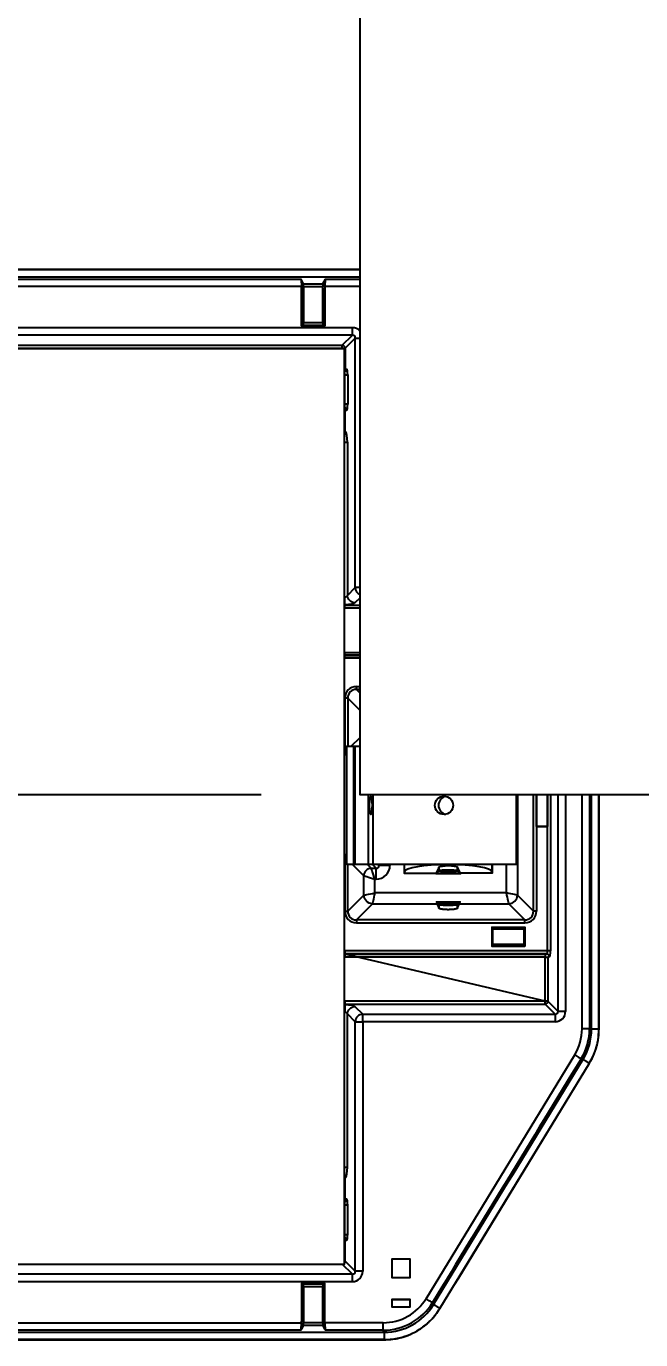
# Model space of a CAD drawing. Header units: feet. Extents: x 1518 to 2565, y 62 to 679.
# Drawn here: x 2085.34 to 2095.83, y 528.97 to 551.4 of the extents above; entities that cross this region are included whole.
import ezdxf

# ---------------------------------------------------------------- set-up
doc = ezdxf.new("R2010")
doc.units = ezdxf.units.FT
doc.header["$LTSCALE"] = 50
doc.header["$MEASUREMENT"] = 0
doc.layers.add('T-TEXT', color=1, linetype='Continuous', lineweight=20)
doc.styles.add('mytext', font='romans.shx')
doc.dimstyles.new('DECIMAL', dxfattribs={"dimscale": 27, "dimtxt": 0.125, "dimasz": 0.125, "dimexe": 0.125, "dimexo": 0.0625, "dimgap": 0.09, "dimtad": 0, "dimtih": 1, "dimtoh": 1, "dimzin": 4, "dimdsep": 46, "dimtxsty": 'mytext', "dimcen": 0, "dimazin": 3, "dimtfac": 1, "dimtofl": 0, "dimtmove": 0, "dimatfit": 3, "dimldrblk": 'DOT', "dimfxl": 1, "dimtolj": 1, "dimtzin": 0, "dimarcsym": 0})

# ---------------------------------------------------------------- blocks, each defined once
blk = doc.blocks.new('Z1')
at = {"color": 1, "linetype": 'Continuous'}
for p, q in [((-39.449, 80.347), (-39.428, 80.305)), ((-39.049, 80.347), (-39.07, 80.305)), ((-39.424, 80.256), (-39.424, 79.834)), ((-39.073, 80.256), (-39.073, 79.834)), ((-38.708, 74.938), (-38.708, 74.925)), ((-38.511, 73.486), (-38.449, 73.424)), ((-38.6, 72.518), (-38.449, 72.668)), ((-38.555, 70.498), (-38.555, 72.518)), ((-38.534, 70.498), (-38.534, 72.518)), ((-38.307, 70.498), (-38.307, 71.685)), ((-38.223, 70.498), (-38.223, 71.685)), ((-35.782, 70.498), (-35.782, 71.685)), ((-35.071, 67.99), (-35.071, 71.685)), ((-37.695, 70.498), (-37.695, 70.352)), ((-37.103, 70.452), (-37.103, 70.388)), ((-36.785, 70.388), (-36.785, 70.452)), ((-37.103, 69.817), (-37.103, 69.753)), ((-36.785, 69.753), (-36.785, 69.817)), ((-38.71, 68.968), (-38.71, 68.918)), ((-35.292, 68.918), (-38.71, 68.918)), ((-35.292, 68.968), (-35.266, 68.971)), ((-35.292, 68.162), (-35.292, 68.918)), ((-35.216, 68.921), (-35.243, 68.918)), ((-38.711, 68.1), (-38.712, 68.113)), ((-35.243, 68.162), (-35.071, 67.99)), ((-37.907, 63.751), (-37.907, 63.453)), ((-37.603, 63.761), (-37.897, 63.761)), ((-37.593, 63.453), (-37.593, 63.751)), ((-38.58, 63.503), (-38.752, 63.675)), ((-37.897, 63.443), (-37.603, 63.443)), ((-39.424, 62.782), (-39.424, 63.204)), ((-39.073, 62.782), (-39.073, 63.204)), ((-37.594, 63.067), (-37.906, 63.067)), ((-37.594, 62.944), (-37.594, 63.067)), ((-37.907, 62.943), (-37.593, 62.943))]:
    blk.add_line(p, q, dxfattribs=at)
for points in [[(0.291, 71.685), (0, 71.685), (-38.449, 71.685), (-38.449, 137.185), (0, 137.185), (0.291, 137.185)], [(-38.449, 80.527), (-56.245, 80.527), (-56.245, 80.652), (-56.245, 80.655)], [(-39.458, 80.493), (-39.417, 80.41), (-39.081, 80.41), (-39.039, 80.493), (-38.449, 80.493)], [(-38.449, 80.365), (-39.049, 80.365), (-39.049, 80.347), (-39.049, 79.693), (-39.449, 79.693), (-39.449, 80.347), (-39.449, 80.365)], [(-38.58, 79.535), (-38.58, 79.663), (-44.429, 79.663), (-44.429, 79.681), (-44.45, 79.723)], [(-46.338, 63.675), (-38.713, 63.675), (-38.713, 79.3), (-46.338, 79.3), (-53.963, 79.3), (-53.963, 63.675), (-54.617, 63.675), (-54.617, 63.724), (-53.963, 63.724)], [(-38.713, 78.355), (-38.708, 78.355), (-38.708, 78.857), (-38.713, 78.857)], [(-38.708, 78.857), (-38.659, 78.857), (-38.659, 78.355), (-38.708, 78.355)], [(-38.713, 77.708), (-38.664, 77.708), (-38.664, 75.092)], [(-38.449, 74.876), (-38.708, 74.876), (-38.708, 74.925), (-38.449, 74.925)], [(-38.449, 74.07), (-38.71, 74.07), (-38.71, 74.12), (-38.449, 74.12)], [(-38.71, 74.07), (-38.71, 74.068), (-38.449, 74.068)], [(-38.449, 74.018), (-38.71, 74.018), (-38.71, 74.068)], [(-38.659, 73.339), (-38.708, 73.339), (-38.708, 72.459), (-38.673, 72.459)], [(-38.449, 73.129), (-38.659, 73.339), (-38.659, 72.518)], [(-38.449, 73.486), (-38.511, 73.486), (-38.511, 73.536), (-38.449, 73.536)], [(-35.762, 71.685), (-35.762, 70.498), (-35.782, 70.498), (-38.223, 70.498), (-38.307, 70.498), (-38.534, 70.498), (-38.555, 70.498), (-38.673, 70.498), (-38.673, 72.518), (-38.555, 72.518), (-38.534, 72.518), (-38.449, 72.518)], [(-35.199, 71.685), (-35.199, 69.021), (-35.248, 69.021), (-38.71, 69.021), (-38.71, 68.971)], [(-35.44, 71.685), (-35.44, 71.144), (-35.44, 69.7), (-35.489, 69.7), (-35.489, 71.685)], [(-35.25, 71.685), (-35.25, 71.146), (-35.438, 71.146), (-35.438, 71.685)], [(-35.248, 69.021), (-35.248, 71.144), (-35.248, 71.685)], [(-34.943, 71.685), (-34.943, 67.99), (-35.071, 67.99)], [(-34.533, 67.693), (-34.661, 67.693), (-34.661, 71.685)], [(-34.533, 71.685), (-34.533, 67.693), (-34.5, 67.684)], [(-34.372, 67.684), (-34.374, 67.684), (-34.5, 67.684), (-34.5, 71.685)], [(-35.438, 71.146), (-35.44, 71.144), (-35.248, 71.144), (-35.25, 71.146)], [(-38.673, 70.579), (-38.708, 70.579), (-38.708, 69.7), (-38.659, 69.7), (-38.659, 70.498)], [(-38.659, 69.7), (-38.385, 69.973), (-38.385, 70.306), (-38.577, 70.498)], [(-38.321, 70.498), (-38.257, 70.434), (-38.175, 70.434), (-38.238, 70.498)], [(-38.14, 70.498), (-38.125, 70.483), (-38.125, 70.498)], [(-37.938, 70.498), (-37.938, 70.483), (-38.125, 70.483)], [(-37.694, 70.498), (-37.694, 70.368), (-37.695, 70.352), (-37.152, 70.352)], [(-36.736, 70.338), (-37.152, 70.338), (-37.104, 70.386), (-37.104, 70.448), (-37.152, 70.352), (-37.152, 70.338)], [(-36.193, 70.352), (-36.736, 70.352), (-36.784, 70.448), (-36.784, 70.386), (-36.736, 70.338), (-36.736, 70.352)], [(-36.194, 70.498), (-36.194, 70.368), (-36.193, 70.352), (-36.193, 70.498)], [(-35.763, 70.498), (-35.763, 69.973), (-35.489, 69.7)], [(-36.2, 69.428), (-35.635, 69.428), (-35.635, 69.102), (-35.66, 69.128), (-35.647, 69.129), (-35.647, 69.4), (-35.66, 69.402), (-35.667, 69.395), (-36.167, 69.395), (-36.174, 69.402), (-36.2, 69.428), (-36.2, 69.102)], [(-35.635, 69.428), (-35.66, 69.402), (-36.174, 69.402), (-36.188, 69.4), (-36.188, 69.129), (-36.174, 69.128), (-36.2, 69.102), (-35.635, 69.102)], [(-35.266, 68.971), (-38.71, 68.971), (-38.71, 68.968)], [(-38.708, 68.113), (-35.292, 68.113), (-35.292, 68.162), (-38.708, 68.162), (-38.708, 68.113), (-38.708, 68.1)], [(-38.531, 63.552), (-38.531, 67.813), (-38.664, 67.946)], [(-37.085, 62.917), (-37.087, 62.919), (-34.536, 67.106), (-34.534, 67.105)], [(-38.713, 64.182), (-38.708, 64.182), (-38.659, 64.182), (-38.659, 64.683), (-38.708, 64.683)], [(-38.708, 64.182), (-38.708, 64.683), (-38.713, 64.683)], [(-44.429, 63.357), (-44.429, 63.375), (-38.58, 63.375), (-38.58, 63.503), (-44.419, 63.503), (-44.461, 63.42), (-44.797, 63.42), (-44.838, 63.503)], [(-50.188, 62.733), (-50.209, 62.691), (-50.209, 63.345), (-49.809, 63.345), (-49.809, 62.691), (-49.809, 62.673), (-39.449, 62.673), (-39.449, 62.691)], [(-39.049, 62.691), (-39.049, 63.345), (-39.449, 63.345), (-39.449, 62.691), (-39.428, 62.733)], [(-37.907, 63.068), (-37.906, 63.067), (-37.906, 62.944)], [(-39.458, 62.545), (-49.799, 62.545), (-49.841, 62.628), (-50.177, 62.628), (-50.218, 62.545)], [(-38.036, 62.512), (-38.055, 62.545), (-38.055, 62.673), (-39.049, 62.673), (-39.049, 62.691), (-39.07, 62.733)], [(-38.036, 62.384), (-38.036, 62.386), (-56.245, 62.386), (-56.245, 62.384)]]:
    blk.add_lwpolyline(points, dxfattribs=at)
for points in [[(-39.084, 80.361), (-39.413, 80.361), (-39.413, 79.749), (-39.084, 79.749)], [(-39.073, 79.698), (-39.424, 79.698), (-39.418, 79.699), (-39.08, 79.699)], [(-36.174, 69.128), (-36.167, 69.135), (-35.667, 69.135), (-35.66, 69.128)], [(-38.71, 68.968), (-35.292, 68.968), (-35.292, 68.918), (-35.243, 68.918), (-35.243, 68.162), (-35.292, 68.162)], [(-39.08, 63.339), (-39.073, 63.34), (-39.424, 63.34), (-39.418, 63.339)], [(-39.413, 63.289), (-39.413, 62.677), (-39.084, 62.677), (-39.084, 63.289)], [(-37.594, 63.067), (-37.593, 63.068), (-37.907, 63.068), (-37.907, 62.943), (-37.906, 62.944), (-37.594, 62.944), (-37.593, 62.943)]]:
    blk.add_lwpolyline(points, close=True, dxfattribs=at)
for points in [[(-54.643, 78.907, -0.412158), (-54.693, 78.957), (-54.666, 78.959), (-54.666, 79.314), (-54.617, 79.314), (-38.752, 79.314), (-38.752, 79.363), (-38.58, 79.535), (-44.419, 79.535), (-44.461, 79.618), (-44.797, 79.618), (-44.838, 79.535)], [(-54.838, 77.726), (-54.838, 79.486), (-54.666, 79.314, -0.393926), (-54.617, 79.363), (-38.752, 79.363, -0.393926), (-38.703, 79.314), (-38.531, 79.486), (-38.449, 79.486)], [(-38.449, 75.051), (-38.536, 74.964, -0.393931), (-38.664, 75.092), (-38.531, 75.225), (-38.531, 79.486)], [(-38.752, 79.3), (-38.752, 79.314), (-38.703, 79.314), (-38.703, 78.959), (-38.676, 78.957, -0.339379), (-38.713, 78.908)], [(-38.713, 78.959), (-38.703, 78.959, -0.161427), (-38.713, 78.929)], [(-38.713, 77.844, 0.24341), (-38.69, 77.885), (-38.703, 77.898), (-38.703, 78.252), (-38.676, 78.255, 0.339379), (-38.713, 78.303)], [(-38.713, 78.283, -0.161422), (-38.703, 78.252), (-38.713, 78.252)], [(-38.713, 77.898), (-38.703, 77.898, -0.153848), (-38.713, 77.869)], [(-38.449, 75.225), (-38.531, 75.225, 0.292981), (-38.449, 75.107)], [(-38.712, 74.925), (-38.711, 74.938, 0.016586), (-38.708, 74.938), (-38.708, 74.938, -0.016543), (-38.711, 74.938), (-38.711, 74.938)], [(-36.985, 71.661, 0.358808), (-37.11, 71.508, 0.358293), (-36.985, 71.354)], [(-38.713, 65.331), (-38.664, 65.331), (-38.664, 67.946, -0.39393), (-38.536, 68.074), (-38.403, 67.941), (-35.12, 67.941), (-35.12, 67.813), (-38.403, 67.813), (-38.403, 63.552), (-38.531, 63.552), (-38.703, 63.724), (-38.703, 64.079), (-38.676, 64.082, 0.33941), (-38.713, 64.13)], [(-35.12, 67.941), (-35.292, 68.113, 0.393929), (-35.243, 68.162)], [(-38.713, 64.735, 0.338607), (-38.676, 64.783), (-38.703, 64.786), (-38.703, 65.141), (-38.69, 65.153, 0.243275), (-38.713, 65.194)], [(-38.713, 65.141), (-38.703, 65.141, 0.153827), (-38.713, 65.169)], [(-38.713, 64.786), (-38.703, 64.786, -0.161441), (-38.713, 64.756)], [(-38.713, 64.109, -0.161393), (-38.703, 64.079), (-38.713, 64.079)], [(-38.713, 63.724), (-38.703, 63.724, -0.15389), (-38.713, 63.696)]]:
    blk.add_lwpolyline(points, format="xyb", dxfattribs=at)
at = {"color": 1, "linetype": 'Continuous', "flags": 128}
for points in [[(-38.713, 74.925), (-38.712, 74.925), (-38.712, 74.923), (-38.712, 74.919), (-38.713, 74.914), (-38.713, 74.908), (-38.713, 74.904)], [(-38.239, 71.508), (-38.24, 71.554), (-38.244, 71.596), (-38.249, 71.63), (-38.256, 71.653), (-38.263, 71.663), (-38.271, 71.66), (-38.278, 71.643), (-38.284, 71.614), (-38.289, 71.575), (-38.291, 71.531), (-38.291, 71.484), (-38.289, 71.44), (-38.284, 71.401), (-38.278, 71.372), (-38.271, 71.355), (-38.263, 71.352), (-38.256, 71.362), (-38.249, 71.385), (-38.244, 71.42), (-38.24, 71.462), (-38.239, 71.508)], [(-35.637, 69.552), (-38.511, 69.552), (-38.511, 69.503), (-35.637, 69.503), (-35.637, 69.552), (-35.911, 69.825), (-35.913, 69.836), (-35.916, 69.853), (-35.921, 69.877), (-35.927, 69.906), (-35.934, 69.939), (-35.942, 69.975), (-35.95, 70.013), (-35.95, 70.498)], [(-38.713, 68.113), (-38.712, 68.113), (-38.712, 68.115), (-38.712, 68.119), (-38.713, 68.124), (-38.713, 68.13), (-38.713, 68.134)], [(-37.195, 62.984), (-37.214, 63.018), (-37.219, 63.021), (-37.227, 63.026), (-37.238, 63.032), (-37.252, 63.041), (-37.267, 63.05), (-37.285, 63.061), (-37.304, 63.072), (-37.323, 63.084), (-34.786, 67.247), (-34.767, 67.236), (-34.748, 67.224), (-34.731, 67.214), (-34.715, 67.204), (-34.701, 67.196), (-34.69, 67.189), (-34.682, 67.184), (-34.677, 67.181)]]:
    blk.add_lwpolyline(points, dxfattribs=at)
blk.add_lwpolyline([(-38.511, 69.552), (-38.238, 69.825, -0.393889), (-38.385, 69.973), (-38.375, 69.975), (-38.358, 69.979), (-38.334, 69.984), (-38.305, 69.99), (-38.272, 69.997), (-38.236, 70.005), (-38.198, 70.013), (-38.198, 70.247), (-38.175, 70.247), (-38.175, 70.434)], format="xyb", dxfattribs=at)
for points in [[(-38.385, 70.306), (-38.375, 70.303), (-38.358, 70.297), (-38.334, 70.29), (-38.305, 70.28), (-38.272, 70.27), (-38.236, 70.259), (-38.198, 70.247), (-38.21, 70.284), (-38.222, 70.32), (-38.232, 70.354), (-38.241, 70.383), (-38.249, 70.406), (-38.254, 70.424), (-38.257, 70.434, 0.393928)], [(-36.784, 69.819), (-36.784, 69.757), (-36.75, 69.825), (-35.911, 69.825, 0.393943), (-35.763, 69.973), (-35.773, 69.975), (-35.79, 69.979), (-35.814, 69.984), (-35.843, 69.99), (-35.876, 69.997), (-35.912, 70.005), (-35.95, 70.013), (-38.198, 70.013), (-38.206, 69.975), (-38.214, 69.939), (-38.221, 69.906), (-38.227, 69.877), (-38.232, 69.853), (-38.236, 69.836), (-38.238, 69.825), (-37.138, 69.825), (-37.104, 69.757), (-37.104, 69.819), (-37.145, 69.86), (-36.743, 69.86)]]:
    blk.add_lwpolyline(points, format="xyb", close=True, dxfattribs=at)
at = {"color": 1, "linetype": 'Continuous'}
for points in [[(-38.711, 68.1, -0.016567), (-38.708, 68.1), (-38.708, 68.1, 0.01661), (-38.711, 68.1)], [(-38.403, 67.941, 0.393926), (-38.531, 67.813), (-38.403, 67.813)]]:
    blk.add_lwpolyline(points, format="xyb", close=True, dxfattribs=at)
blk.add_circle((-37.016, 71.507), 0.156, dxfattribs=at)
blk.add_arc((-35.266, 68.921), 0.0498, 359.7735, 89.3601, dxfattribs=at)
for centre, major_axis, ratio, start_param, end_param in [((-39.429, 80.256), (0, 0.05), 0.087489, 4.712389, 6.108652), ((-39.418, 80.361), (0, 0.05), 0.087489, 4.712389, 6.108652), ((-39.08, 80.361), (0, 0.05), 0.087489, 0.174533, 1.570796), ((-39.069, 80.256), (0, 0.05), 0.087489, 0.174533, 1.570796), ((-39.037, 80.365), (0, 0.13), 0.087489, 0.174533, 1.570796), ((-39.429, 79.834), (0, 0.05), 0.087489, 3.665191, 4.712389), ((-39.418, 79.749), (0, 0.05), 0.087489, 3.159046, 4.712389), ((-39.08, 79.749), (0, 0.05), 0.087489, 1.570796, 3.124139), ((-38.586, 79.48), (-0.131, -0.131), 0.970288, 3.100614, 3.911912), ((-38.586, 79.48), (0.042, 0.042), 0.84211, 5.512866, 7.053504), ((-38.677, 78.857), (0, 0.1), 0.176327, 4.712389, 6.265732), ((-38.726, 78.857), (0, 0.05), 0.352654, 4.712389, 5.483791), ((-38.726, 78.355), (0, 0.05), 0.352654, 3.940987, 4.712389), ((-38.677, 78.355), (0, 0.1), 0.176327, 3.159046, 4.712389), ((-38.696, 77.708), (0, 0.18), 0.176327, 4.712389, 6.108652), ((-38.708, 74.977), (0.0018, 0.0523), 0.955933, 3.108053, 3.175133), ((-38.713, 74.97), (0.18, 0), 0.176327, 4.741443, 6.108652), ((-38.708, 74.977), (-0.003, -0.101), 0.984791, 6.249645, 6.316725), ((-38.505, 73.333), (-0.146, 0.146), 0.970288, 5.512866, 7.053504), ((-38.505, 73.333), (0.111, -0.111), 0.951716, 2.371274, 3.911912), ((-38.526, 72.464), (-0.131, -0.131), 0.970288, 5.512866, 6.143516), ((-38.526, 70.574), (0.131, -0.131), 0.970288, 3.281262, 3.911912), ((-38.182, 70.49), (-0.175, 0.175), 0.970288, 2.371274, 3.911912), ((-38.182, 70.49), (-0.0445, 0.0445), 0.793717, 2.371274, 3.911912), ((-36.944, 70.365), (0.75, 0), 0.176327, 0.017453, 3.124139), ((-37.602, 70.39), (0.5, 0), 0.087489, 6.195919, 6.224625), ((-37.135, 70.013), (0, 0.19), 0.087489, 2.502598, 2.96706), ((-36.286, 69.815), (0.5, 0), 0.087489, 3.054326, 3.083032), ((-36.753, 70.013), (0, 0.19), 0.087489, 3.316126, 3.780587), ((-38.505, 69.706), (-0.146, -0.146), 0.970288, 5.512866, 7.053504), ((-38.505, 69.706), (0.111, 0.111), 0.951716, 2.371274, 3.911912), ((-35.643, 69.706), (0.111, -0.111), 0.951716, 5.512866, 7.053504), ((-35.643, 69.706), (0.146, -0.146), 0.970288, 5.512866, 7.053504), ((-35.266, 69.021), (0, 0.05), 0.352654, 3.159046, 4.712389), ((-35.217, 69.021), (0, 0.1), 0.176327, 3.159046, 4.712389), ((-38.708, 68.061), (-0.003, 0.101), 0.984791, 6.249645, 6.316725), ((-38.708, 68.061), (-0.0018, 0.0523), 0.955933, 6.249645, 6.316725), ((-38.713, 68.069), (0.18, 0), 0.176327, 0.174533, 1.541742), ((-35.126, 67.996), (-0.131, 0.131), 0.970288, 2.371274, 3.911912), ((-35.126, 67.996), (-0.042, 0.042), 0.84211, 2.371274, 3.911912), ((-35.545, 67.701), (-0.852, 0.239), 0.98364, 2.872238, 3.410948), ((-35.545, 67.701), (0.975, -0.274), 0.987808, 6.01383, 6.55254), ((-35.519, 67.693), (0.983, -0.276), 0.979508, 6.01383, 6.55254), ((-38.696, 65.331), (0, 0.18), 0.176327, 3.316126, 4.712389), ((-38.726, 64.683), (0, 0.05), 0.352654, 4.712389, 5.483791), ((-38.677, 64.683), (0, 0.1), 0.176327, 4.712389, 6.265732), ((-38.726, 64.182), (0, 0.05), 0.352654, 3.940987, 4.712389), ((-38.677, 64.182), (0, 0.1), 0.176327, 3.159046, 4.712389), ((-37.897, 63.751), (-0.00707, 0.00707), 0.999695, 5.497939, 7.068431), ((-37.603, 63.751), (0.00707, 0.00707), 0.999695, 5.497939, 7.068431), ((-38.586, 63.558), (-0.131, 0.131), 0.970288, 2.371274, 3.911912), ((-38.586, 63.558), (-0.042, 0.042), 0.84211, 2.371274, 3.911912), ((-39.429, 63.204), (0, 0.05), 0.087489, 4.712389, 5.759587), ((-39.418, 63.289), (0, 0.05), 0.087489, 4.712389, 6.265732), ((-39.08, 63.289), (0, 0.05), 0.087489, 0.017453, 1.570796), ((-37.897, 63.453), (-0.00707, -0.00707), 0.999695, 5.497939, 7.068431), ((-37.603, 63.453), (0.00707, -0.00707), 0.999695, 5.497939, 7.068431), ((-38.07, 63.557), (-0.435, 0.774), 0.980156, 2.638324, 3.644861), ((-38.07, 63.557), (-0.497, 0.885), 0.985189, 2.638324, 3.644861), ((-38.055, 63.531), (-0.502, 0.894), 0.975175, 2.638324, 3.644861), ((-39.429, 62.782), (0, 0.05), 0.087489, 3.316126, 4.712389), ((-39.418, 62.677), (0, 0.05), 0.087489, 3.316126, 4.712389), ((-39.08, 62.677), (0, 0.05), 0.087489, 1.570796, 2.96706), ((-39.069, 62.782), (0, 0.05), 0.087489, 1.570796, 2.96706), ((-39.037, 62.673), (0, 0.13), 0.087489, 1.570796, 2.96706)]:
    blk.add_ellipse(centre, major_axis=major_axis, ratio=ratio, start_param=start_param, end_param=end_param, dxfattribs=at)
for points, knots in [([(-38.449, 80.652), (-44.381, 80.652), (-50.313, 80.652), (-56.245, 80.652), (-56.289, 80.651), (-56.376, 80.648), (-56.523, 80.621), (-56.683, 80.568), (-56.85, 80.481), (-56.946, 80.402), (-56.994, 80.362), (-56.989, 80.356), (-56.984, 80.351), (-56.979, 80.345), (-56.974, 80.34), (-56.97, 80.335), (-56.965, 80.329), (-56.96, 80.324), (-56.956, 80.32), (-56.951, 80.315), (-56.947, 80.31), (-56.943, 80.306), (-56.939, 80.301), (-56.935, 80.297), (-56.932, 80.293), (-56.928, 80.29), (-56.925, 80.286), (-56.923, 80.283), (-56.92, 80.28), (-56.918, 80.278), (-56.916, 80.275), (-56.913, 80.273), (-56.912, 80.272), (-56.911, 80.27), (-56.909, 80.269)], [0, 0, 0, 0, 1, 1, 1, 1.158571, 1.319356, 1.542926, 1.772963, 2, 2, 2, 3, 3, 3, 4, 4, 4, 5, 5, 5, 6, 6, 6, 7, 7, 7, 8, 8, 8, 9, 9, 9, 10, 10, 10, 10]), ([(-38.449, 80.655), (-44.381, 80.655), (-50.313, 80.655), (-56.245, 80.655), (-56.265, 80.654), (-56.315, 80.654), (-56.384, 80.647), (-56.455, 80.635), (-56.517, 80.622), (-56.583, 80.603), (-56.626, 80.587), (-56.648, 80.579)], [0, 0, 0, 0, 1, 1, 1, 1.139715, 1.369533, 1.500309, 1.666892, 1.833455, 2, 2, 2, 2]), ([(-56.232, 80.493), (-54.228, 80.493), (-52.223, 80.493), (-50.218, 80.493), (-50.205, 80.465), (-50.191, 80.438), (-50.177, 80.41), (-50.065, 80.41), (-49.953, 80.41), (-49.841, 80.41), (-49.827, 80.438), (-49.813, 80.465), (-49.799, 80.493), (-46.352, 80.493), (-42.905, 80.493), (-39.458, 80.493), (-39.457, 80.488), (-39.454, 80.479), (-39.451, 80.444), (-39.449, 80.404), (-39.449, 80.378), (-39.449, 80.365), (-42.902, 80.365), (-46.356, 80.365), (-49.809, 80.365), (-49.809, 80.359), (-49.809, 80.353), (-49.809, 80.347)], [0, 0, 0, 0, 1, 1, 1, 2, 2, 2, 3, 3, 3, 4, 4, 4, 5, 5, 5, 5.272799, 5.562446, 5.787992, 6, 6, 6, 7, 7, 7, 8, 8, 8, 8]), ([(-39.424, 79.698), (-39.425, 79.698), (-39.426, 79.699), (-39.427, 79.706), (-39.428, 79.718), (-39.429, 79.732), (-39.429, 79.748), (-39.429, 79.764), (-39.428, 79.778), (-39.427, 79.786), (-39.427, 79.79), (-39.427, 79.791)], [0, 0, 0, 0, 0.108706, 0.24611, 0.354615, 0.474146, 0.600053, 0.725959, 0.845492, 0.953994, 1, 1, 1, 1]), ([(-38.708, 74.938), (-38.709, 74.942), (-38.709, 74.95), (-38.71, 74.979), (-38.711, 75.018), (-38.711, 75.049), (-38.711, 75.065), (-38.711, 75.066)], [0, 0, 0, 0, 0.242008, 0.48401, 0.725994, 0.988617, 1, 1, 1, 1]), ([(-34.643, 67.171), (-34.642, 67.17), (-34.64, 67.169), (-34.638, 67.168), (-34.636, 67.167), (-34.633, 67.165), (-34.63, 67.163), (-34.627, 67.161), (-34.623, 67.159), (-34.62, 67.157), (-34.615, 67.154), (-34.611, 67.151), (-34.606, 67.149), (-34.601, 67.145), (-34.596, 67.142), (-34.591, 67.139), (-34.585, 67.136), (-34.579, 67.132), (-34.573, 67.129), (-34.567, 67.125), (-34.561, 67.121), (-34.555, 67.117), (-34.549, 67.114), (-34.542, 67.11), (-34.536, 67.106), (-34.515, 67.144), (-34.472, 67.22), (-34.42, 67.355), (-34.382, 67.51), (-34.376, 67.625), (-34.374, 67.684), (-34.374, 69.018), (-34.374, 70.351), (-34.374, 71.685)], [0, 0, 0, 0, 1, 1, 1, 2, 2, 2, 3, 3, 3, 4, 4, 4, 5, 5, 5, 6, 6, 6, 7, 7, 7, 8, 8, 8, 8.21444, 8.431886, 8.712495, 9, 9, 9, 10, 10, 10, 10]), ([(-34.413, 67.383), (-34.408, 67.401), (-34.397, 67.444), (-34.386, 67.504), (-34.377, 67.566), (-34.373, 67.623), (-34.372, 67.663), (-34.372, 67.684), (-34.372, 69.018), (-34.372, 70.351), (-34.372, 71.685)], [0, 0, 0, 0, 0.180036, 0.43837, 0.599839, 0.79988, 1, 1, 1, 2, 2, 2, 2]), ([(-38.708, 68.1), (-38.709, 68.096), (-38.709, 68.088), (-38.71, 68.059), (-38.711, 68.021), (-38.711, 67.989), (-38.711, 67.973), (-38.711, 67.972)], [0, 0, 0, 0, 0.242009, 0.48401, 0.725994, 0.988619, 1, 1, 1, 1]), ([(-56.232, 62.545), (-56.237, 62.534), (-56.241, 62.523), (-56.245, 62.512), (-56.245, 62.47), (-56.245, 62.428), (-56.245, 62.386), (-56.308, 62.389), (-56.433, 62.395), (-56.614, 62.443), (-56.768, 62.512), (-56.895, 62.591), (-56.961, 62.648), (-56.994, 62.676), (-56.995, 62.676), (-56.995, 62.675), (-56.996, 62.675), (-56.981, 62.662), (-56.943, 62.628), (-56.888, 62.587), (-56.828, 62.548), (-56.773, 62.516), (-56.711, 62.485), (-56.669, 62.468), (-56.648, 62.459), (-56.63, 62.452), (-56.582, 62.435), (-56.516, 62.416), (-56.446, 62.401), (-56.382, 62.391), (-56.314, 62.385), (-56.268, 62.384), (-56.245, 62.384), (-50.175, 62.384), (-44.106, 62.384), (-38.036, 62.384), (-38.019, 62.384), (-37.977, 62.384), (-37.92, 62.389), (-37.862, 62.397), (-37.809, 62.406), (-37.772, 62.415), (-37.754, 62.42), (-37.737, 62.424), (-37.697, 62.435), (-37.643, 62.454), (-37.589, 62.476), (-37.541, 62.499), (-37.507, 62.517), (-37.491, 62.526), (-37.476, 62.534), (-37.44, 62.555), (-37.393, 62.587), (-37.346, 62.623), (-37.305, 62.656), (-37.277, 62.682), (-37.263, 62.695), (-37.251, 62.707), (-37.221, 62.737), (-37.184, 62.78), (-37.147, 62.826), (-37.116, 62.869), (-37.096, 62.901), (-37.085, 62.917), (-36.235, 64.313), (-35.385, 65.709), (-34.534, 67.105), (-34.525, 67.12), (-34.502, 67.159), (-34.475, 67.214), (-34.45, 67.271), (-34.43, 67.325), (-34.419, 67.364), (-34.413, 67.383)], [0, 0, 0, 0, 1, 1, 1, 2, 2, 2, 2.227047, 2.457082, 2.680647, 2.841437, 3, 3, 3, 4, 4, 4, 4.139684, 4.369522, 4.500285, 4.666892, 4.833442, 5, 5, 5, 5.139041, 5.368685, 5.499669, 5.666348, 5.833127, 6, 6, 6, 7, 7, 7, 7.180616, 7.439221, 7.600392, 7.800263, 8, 8, 8, 8.180333, 8.438817, 8.600124, 8.800058, 9, 9, 9, 9.180026, 9.438367, 9.599837, 9.799885, 10, 10, 10, 10.179724, 10.437963, 10.599579, 10.799703, 11, 11, 11, 12, 12, 12, 12.180351, 12.438825, 12.600133, 12.800072, 13, 13, 13, 13]), ([(-56.245, 62.512), (-50.175, 62.512), (-44.106, 62.512), (-38.036, 62.512), (-38.036, 62.47), (-38.036, 62.428), (-38.036, 62.386), (-37.992, 62.387), (-37.905, 62.39), (-37.757, 62.417), (-37.597, 62.47), (-37.431, 62.558), (-37.283, 62.673), (-37.168, 62.795), (-37.111, 62.883), (-37.087, 62.919), (-37.094, 62.922), (-37.1, 62.926), (-37.106, 62.93), (-37.112, 62.934), (-37.119, 62.938), (-37.125, 62.941), (-37.13, 62.945), (-37.136, 62.948), (-37.142, 62.952), (-37.147, 62.955), (-37.152, 62.958), (-37.157, 62.961), (-37.162, 62.964), (-37.166, 62.967), (-37.171, 62.969), (-37.175, 62.972), (-37.178, 62.974), (-37.182, 62.976), (-37.184, 62.978), (-37.187, 62.979), (-37.19, 62.981), (-37.191, 62.982), (-37.193, 62.983), (-37.195, 62.984), (-36.344, 64.38), (-35.494, 65.776), (-34.643, 67.171), (-34.655, 67.174), (-34.666, 67.178), (-34.677, 67.181), (-35.522, 65.793), (-36.368, 64.405), (-37.214, 63.018)], [0, 0, 0, 0, 1, 1, 1, 2, 2, 2, 2.115446, 2.230882, 2.395156, 2.559429, 2.723471, 2.887515, 3, 3, 3, 4, 4, 4, 5, 5, 5, 6, 6, 6, 7, 7, 7, 8, 8, 8, 9, 9, 9, 10, 10, 10, 11, 11, 11, 12, 12, 12, 13, 13, 13, 14, 14, 14, 14]), ([(-39.424, 63.34), (-39.425, 63.34), (-39.426, 63.339), (-39.427, 63.332), (-39.428, 63.32), (-39.429, 63.307), (-39.429, 63.29), (-39.429, 63.274), (-39.428, 63.26), (-39.427, 63.252), (-39.427, 63.248), (-39.427, 63.247)], [0, 0, 0, 0, 0.108706, 0.246113, 0.354617, 0.474145, 0.600052, 0.72596, 0.845487, 0.953992, 1, 1, 1, 1]), ([(-38.055, 62.545), (-38.383, 62.545), (-38.711, 62.545), (-39.039, 62.545), (-39.053, 62.573), (-39.067, 62.601), (-39.081, 62.628), (-39.193, 62.628), (-39.305, 62.628), (-39.417, 62.628), (-39.431, 62.601), (-39.445, 62.573), (-39.458, 62.545), (-39.457, 62.55), (-39.454, 62.559), (-39.451, 62.594), (-39.449, 62.634), (-39.449, 62.66), (-39.449, 62.673)], [0, 0, 0, 0, 1, 1, 1, 2, 2, 2, 3, 3, 3, 4, 4, 4, 4.272801, 4.562444, 4.787987, 5, 5, 5, 5])]:
    blk.add_open_spline(points, degree=3, knots=knots, dxfattribs=at)
for points, weights, knots in [([(-39.073, 79.698), (-39.07, 79.698), (-39.069, 79.735), (-39.068, 79.772), (-39.071, 79.791), (-39.073, 79.806), (-39.073, 79.834)], [1, 0.793353340286, 1, 0.793353340286, 1, 0.866025403788, 1], [0, 0, 0, 1.308997, 1.308997, 2.617994, 2.617994, 3.665191, 3.665191, 3.665191]), ([(-38.713, 75.066), (-38.712, 75.066), (-38.711, 75.066), (-38.671, 75.067), (-38.664, 75.092)], [1, 0.999758228463, 1, 0.779993031691, 1], [0, 0, 0, 0.04398, 0.04398, 1.396263, 1.396263, 1.396263]), ([(-37.104, 70.448), (-37.103, 70.45), (-37.103, 70.452), (-37.096, 70.479), (-36.944, 70.479), (-36.792, 70.479), (-36.785, 70.452), (-36.785, 70.45), (-36.784, 70.448)], [1, 0.999770716911, 1, 0.722641925187, 1, 0.722641925187, 1, 0.999770716911, 1], [0, 0, 0, 0.042829, 0.042829, 1.569188, 1.569188, 3.095547, 3.095547, 3.138376, 3.138376, 3.138376]), ([(-36.784, 70.386), (-36.785, 70.387), (-36.785, 70.388), (-36.785, 70.388), (-36.785, 70.388), (-36.792, 70.401), (-36.944, 70.401), (-37.096, 70.401), (-37.103, 70.388), (-37.103, 70.388), (-37.103, 70.388), (-37.103, 70.387), (-37.103, 70.387), (-37.096, 70.374), (-36.944, 70.374), (-36.792, 70.374), (-36.785, 70.387), (-36.785, 70.387), (-36.785, 70.388)], [1, 0.999896996851, 1, 0.999975067537, 1, 0.722641925187, 1, 0.722641925187, 1, 0.999975067537, 1, 0.999975067537, 1, 0.722641925187, 1, 0.722641925187, 1, 0.999975067537, 1], [0, 0, 0, 0.028706, 0.028706, 0.042829, 0.042829, 1.569188, 1.569188, 3.095547, 3.095547, 3.10967, 3.10967, 3.123793, 3.123793, 4.650152, 4.650152, 6.176511, 6.176511, 6.190634, 6.190634, 6.190634]), ([(-37.104, 69.819), (-37.103, 69.818), (-37.103, 69.818), (-37.103, 69.817), (-37.103, 69.817), (-37.096, 69.804), (-36.944, 69.804), (-36.792, 69.804), (-36.785, 69.817), (-36.785, 69.817), (-36.785, 69.818), (-36.785, 69.818), (-36.785, 69.818), (-36.792, 69.832), (-36.944, 69.832), (-37.096, 69.832), (-37.103, 69.818), (-37.103, 69.818), (-37.103, 69.818)], [1, 0.999896996851, 1, 0.999975067537, 1, 0.722641925187, 1, 0.722641925187, 1, 0.999975067537, 1, 0.999975067537, 1, 0.722641925187, 1, 0.722641925187, 1, 0.999975067537, 1], [0, 0, 0, 0.028706, 0.028706, 0.042829, 0.042829, 1.569188, 1.569188, 3.095547, 3.095547, 3.10967, 3.10967, 3.123793, 3.123793, 4.650152, 4.650152, 6.176511, 6.176511, 6.190634, 6.190634, 6.190634]), ([(-36.784, 69.757), (-36.785, 69.755), (-36.785, 69.753), (-36.792, 69.726), (-36.944, 69.726), (-37.096, 69.726), (-37.103, 69.753), (-37.103, 69.755), (-37.104, 69.757)], [1, 0.999770716911, 1, 0.722641925187, 1, 0.722641925187, 1, 0.999770716911, 1], [0, 0, 0, 0.042829, 0.042829, 1.569188, 1.569188, 3.095547, 3.095547, 3.138376, 3.138376, 3.138376]), ([(-38.664, 67.946), (-38.671, 67.971), (-38.711, 67.972), (-38.712, 67.972), (-38.713, 67.972)], [1, 0.779993031689, 1, 0.999758228464, 1], [0, 0, 0, 1.352283, 1.352283, 1.396263, 1.396263, 1.396263]), ([(-39.073, 63.34), (-39.07, 63.34), (-39.069, 63.303), (-39.068, 63.266), (-39.071, 63.247), (-39.073, 63.233), (-39.073, 63.204)], [1, 0.79335334029, 1, 0.79335334029, 1, 0.866025403783, 1], [0, 0, 0, 1.308997, 1.308997, 2.617994, 2.617994, 3.665191, 3.665191, 3.665191])]:
    blk.add_rational_spline(points, weights, degree=2, knots=knots, dxfattribs=at)
blk = doc.blocks.new('*D63')
at = {"layer": 'Defpoints', "color": 0, "linetype": 'Continuous', "transparency": 16777216}
for p in [(2091.036, 603.771), (2058.432, 538.271), (2091.036, 538.271)]:
    blk.add_point(p, dxfattribs=at)
at = {"layer": 'T-TEXT', "color": 0, "linetype": 'Continuous', "lineweight": -2, "transparency": 16777216}
for p, q in [((2089.349, 603.771), (2055.057, 603.771)), ((2058.432, 600.396), (2058.432, 578.748)), ((2058.432, 541.646), (2058.432, 570.513)), ((2089.349, 538.271), (2055.057, 538.271))]:
    blk.add_line(p, q, dxfattribs=at)
at = {"layer": 'T-TEXT', "color": 0, "linetype": 'Continuous', "transparency": 16777216}
for points in [[(2057.869, 600.396), (2058.994, 600.396), (2058.432, 603.771)], [(2057.869, 541.646), (2058.994, 541.646), (2058.432, 538.271)]]:
    blk.add_solid(points, dxfattribs=at)
at = {"layer": 'T-TEXT', "color": 0, "linetype": 'Continuous', "lineweight": 0, "transparency": 16777216, "insert": (2058.432, 576.318), "char_height": 3.375, "attachment_point": 2, "style": 'mytext'}
blk.add_mtext('\\A1;65.54', dxfattribs=at)
blk = doc.blocks.new('_Dot')

msp = doc.modelspace()

# ---------------------------------------------------------------- block references
msp.add_blockref('Z1', (2129.486, 466.586))

# ---------------------------------------------------------------- dimensions: what is measured, and where the dimension line sits
at = {"layer": 'T-TEXT', "linetype": 'Continuous', "lineweight": 0}
dim = msp.add_linear_dim(base=(2058.432, 538.271), p1=(2091.036, 603.771), p2=(2091.036, 538.271), angle=90, text='65.54', dimstyle='DECIMAL', dxfattribs=at)
dim.commit()
dim.dimension.update_dxf_attribs({"geometry": '*D63', "text_midpoint": (2058.432, 574.63), "dimtype": 160})

doc.saveas('drawing.dxf')
